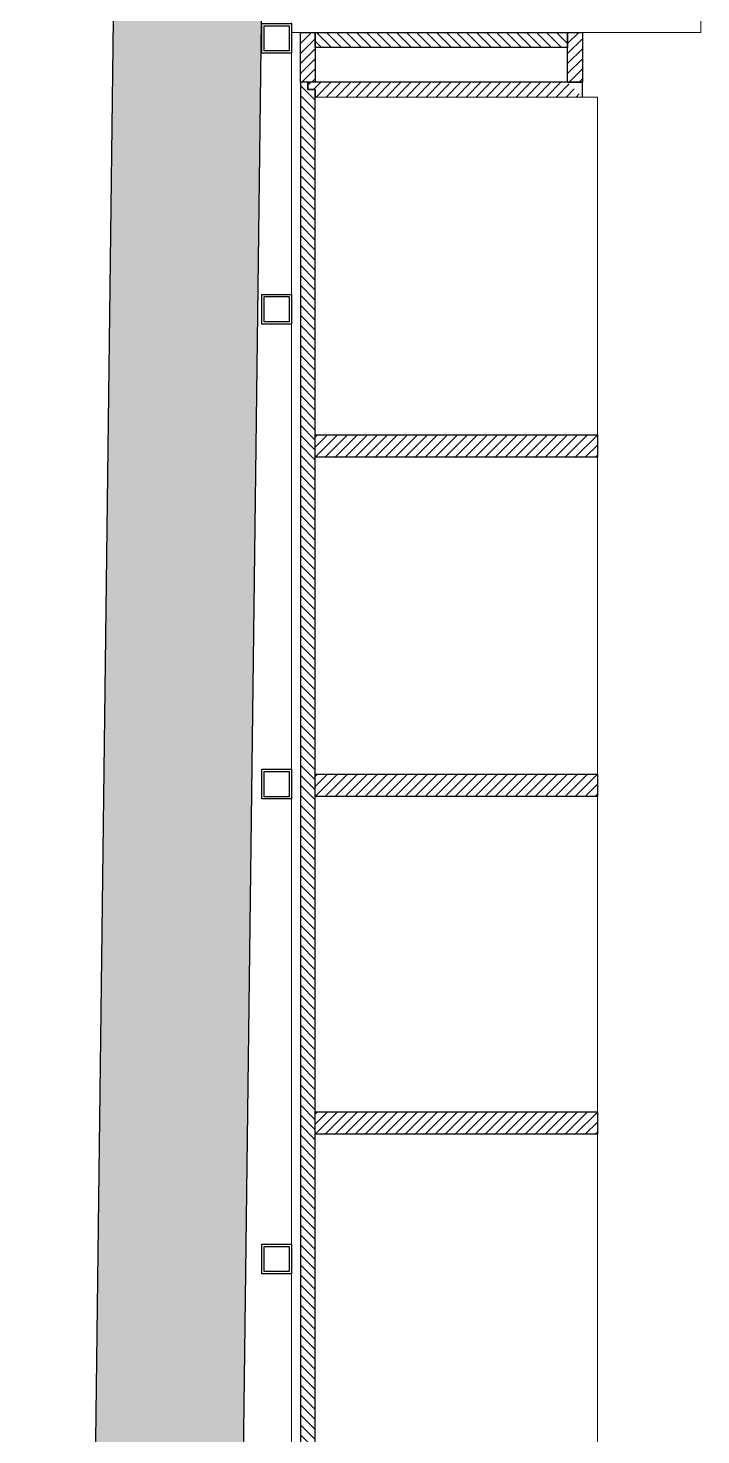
# Model space of a CAD drawing. Header units: millimetres. Extents: x 17474 to 44983, y -1049 to 14585.
# Drawn here: x 17789.2 to 17879.8, y 2001.7 to 2191.3 of the extents above; entities that cross this region are included whole.
import ezdxf

# ---------------------------------------------------------------- set-up
doc = ezdxf.new("R2010")
doc.units = ezdxf.units.MM
for name, color, linetype in [('DUVARIC', 254, 'Continuous'), ('INT-MDF', 230, 'Continuous'), ('INT-PROFİL', 160, 'Continuous')]:
    doc.layers.add(name, color=color, linetype=linetype)
doc.layers.add('INT-AQUAPANEL', color=255, linetype='Continuous', lineweight=13)
doc.layers.add('INT-HATCH', color=252, linetype='Continuous', lineweight=9)
doc.layers.add('INT-ELE-2', color=7, linetype='Continuous', lineweight=5, true_color=0x525252)

# ---------------------------------------------------------------- blocks, each defined once
blk = doc.blocks.new('profil')
at = {"layer": 'INT-PROFİL'}
for points in [[(3524.77, 6983.36), (3528.77, 6983.36), (3528.77, 6979.36), (3524.77, 6979.36)], [(3525.07, 6983.06), (3528.47, 6983.06), (3528.47, 6979.66), (3525.07, 6979.66)]]:
    blk.add_lwpolyline(points, close=True, dxfattribs=at)

msp = doc.modelspace()

# ---------------------------------------------------------------- hatches: boundary and pattern name
at = {"layer": 'DUVARIC'}
h = msp.add_hatch(dxfattribs=at)
h.set_pattern_fill('JIS_STN_2.5', color=256, scale=2, angle=-0.33)
h.set_pattern_definition([(44.669988, (-17068.903, -6479.164), (-3.5151114, 3.5558391), []), (44.669988, (-17065.373, -6479.1844), (-3.5151114, 3.5558391), [2.4, -1])])
h.paths.add_polyline_path([(17800.69, 2196.15), (17789.21, 1270.83), (17809.12, 1270.42), (17820.69, 2195.9)])
at = {"layer": 'INT-HATCH'}
h = msp.add_hatch(dxfattribs=at)
h.set_pattern_fill('LINE', color=256, scale=0.3, angle=45, style=0)
h.set_pattern_definition([(45, (2008.5636, -6262.4858), (-0.67351921, 0.67351921), [])])
h.paths.add_polyline_path([(17825.87, 2184.01), (17825.87, 2190.7), (17827.87, 2190.7), (17827.87, 2184.01)])
h = msp.add_hatch(dxfattribs=at)
h.set_pattern_fill('LINE', color=256, scale=0.3, angle=-45, style=0)
h.set_pattern_definition([(315, (9408.6834, 18008.0083), (0.67351921, 0.67351921), [])])
h.paths.add_polyline_path([(17827.87, 2190.7), (17861.87, 2190.7), (17861.87, 2188.7), (17827.87, 2188.7)])
h = msp.add_hatch(dxfattribs=at)
h.set_pattern_fill('LINE', color=256, scale=0.3, angle=45, style=0)
h.set_pattern_definition([(45, (2044.5632, -6262.4857), (-0.67351921, 0.67351921), [])])
h.paths.add_polyline_path([(17861.87, 2184.01), (17861.87, 2190.7), (17863.87, 2190.7), (17863.87, 2184.01)])
h = msp.add_hatch(dxfattribs=at)
h.set_pattern_fill('LINE', color=256, scale=0.3, angle=315, style=0)
h.set_pattern_definition([(315, (48626.1762, -17899.6869), (0.67351921, 0.67351921), [])])
h.paths.add_polyline_path([(17825.87, 2184.01), (17825.87, 1573.94), (17826.87, 1573.95), (17826.84, 1574.95), (17827.84, 1574.94), (17827.87, 2183.01), (17826.87, 2183.01), (17826.87, 2184.01)])
h = msp.add_hatch(dxfattribs=at)
h.set_pattern_fill('LINE', color=256, scale=0.3, angle=225, style=0)
h.set_pattern_definition([(225, (-121.5787, -47681.5829), (0.673519209, -0.673519209), [])])
edge = h.paths.add_edge_path()
edge.add_line((17826.88, 2184.01), (17861.88, 2184.01))
edge.add_line((17861.88, 2184.01), (17863.88, 2182.01))
edge.add_line((17863.88, 2182.01), (17827.87, 2182.01))
edge.add_line((17827.87, 2182.01), (17827.87, 2183.01))
edge.add_line((17827.87, 2183.01), (17826.88, 2183.01))
edge.add_line((17826.88, 2183.01), (17826.88, 2184.01))
h.paths.add_polyline_path([(17863.87, 2184.01), (17861.87, 2184.01), (17861.88, 2184.01), (17861.86, 2184.02)])
h = msp.add_hatch(dxfattribs=at)
h.set_pattern_fill('LINE', color=256, scale=0.3, angle=225, style=0)
h.set_pattern_definition([(225, (33391.3428, 10715.2422), (0.67351921, -0.67351921), [])])
h.paths.add_polyline_path([(17827.87, 2133.48), (17827.87, 2136.48), (17865.87, 2136.48), (17865.87, 2133.48)])
h = msp.add_hatch(dxfattribs=at)
h.set_pattern_fill('LINE', color=256, scale=0.3, angle=225, style=0)
h.set_pattern_definition([(225, (33391.3416, 10669.5339), (0.67351921, -0.67351921), [])])
h.paths.add_polyline_path([(17827.87, 2087.77), (17827.87, 2090.77), (17865.87, 2090.77), (17865.87, 2087.77)])
h = msp.add_hatch(dxfattribs=at)
h.set_pattern_fill('LINE', color=256, scale=0.3, angle=225, style=0)
h.set_pattern_definition([(225, (33391.343, 10624.0027), (0.67351921, -0.67351921), [])])
h.paths.add_polyline_path([(17827.87, 2042.24), (17827.87, 2045.24), (17865.87, 2045.24), (17865.87, 2042.24)])

# ---------------------------------------------------------------- linework, layer by layer
at = {"layer": 'DUVARIC'}
msp.add_lwpolyline([(17800.69, 2196.15), (17789.21, 1270.83), (17809.12, 1270.42), (17820.69, 2195.9), (17800.69, 2196.15)], dxfattribs=at)
at = {"layer": 'INT-AQUAPANEL'}
for p, q in [((17879.8, 2218.18), (17879.81, 2190.69)), ((17824.68, 2192), (17824.67, 1308.39)), ((17879.49, 2190.71), (17824.68, 2190.69)), ((17825.88, 2190.69), (17825.87, 1309.59)), ((17825.88, 2154.22), (17825.87, 1309.59))]:
    msp.add_line(p, q, dxfattribs=at)
at = {"layer": 'INT-AQUAPANEL', "ltscale": 0.1}
msp.add_line((17879.81, 2190.69), (17878.29, 2190.69), dxfattribs=at)
at = {"layer": 'INT-ELE-2', "elevation": 0}
msp.add_lwpolyline([(17865.87, 1950.83), (17865.87, 2182), (17863.87, 2182)], dxfattribs=at)
at = {"layer": 'INT-MDF', "elevation": 0}
for points in [[(17825.87, 2184.01), (17825.87, 1573.95), (17826.87, 1573.95), (17826.87, 1574.95), (17827.87, 1574.94), (17827.87, 2183.01), (17826.87, 2183.01), (17826.87, 2184.01), (17825.87, 2184.01)], [(17826.87, 2184.01), (17826.87, 2183.01), (17827.87, 2183.01), (17827.87, 2182.01), (17863.87, 2182.02), (17863.87, 2184.01), (17861.87, 2184.01), (17861.87, 2184.01), (17863.87, 2184.01), (17861.87, 2184.01), (17826.87, 2184.01)]]:
    msp.add_lwpolyline(points, dxfattribs=at)
for points in [[(17827.87, 2133.48), (17827.87, 2136.48), (17865.87, 2136.48), (17865.87, 2133.48)], [(17827.87, 2087.77), (17827.87, 2090.77), (17865.87, 2090.77), (17865.87, 2087.77)], [(17827.87, 2042.24), (17827.87, 2045.24), (17865.87, 2045.24), (17865.87, 2042.24)]]:
    msp.add_lwpolyline(points, close=True, dxfattribs=at)
at = {"layer": 'INT-MDF'}
for points in [[(17825.87, 2184.01, 0), (17825.87, 2190.7, 0), (17827.87, 2190.7, 0), (17827.87, 2184.01, 0)], [(17827.87, 2190.7, 0), (17861.87, 2190.7, 0), (17861.87, 2188.7, 0), (17827.87, 2188.7, 0)], [(17861.87, 2184.01, 0), (17861.87, 2190.7, 0), (17863.87, 2190.7, 0), (17863.87, 2184.01, 0)]]:
    msp.add_polyline3d(points, close=True, dxfattribs=at)

# ---------------------------------------------------------------- block references
at = {"layer": 'INT-PROFİL', "rotation": 270}
for p in [(10841.32, 5716.7), (10841.32, 5680.19), (10841.32, 5616.19), (10841.32, 5552.19)]:
    msp.add_blockref('profil', p, dxfattribs=at)

doc.saveas('drawing.dxf')
